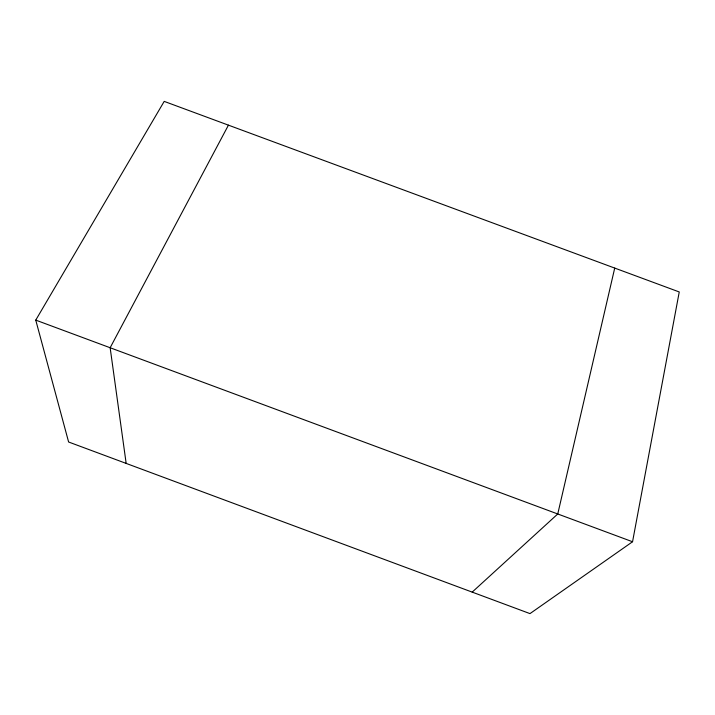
<?xml version="1.0" encoding="UTF-8"?>
<svg xmlns="http://www.w3.org/2000/svg" width="715" height="715" viewBox="0 0 715 715"><rect width="100%" height="100%" fill="white"/><g stroke="black" fill="none" stroke-linecap="round" stroke-linejoin="round"><path stroke-width="1.07" d="M632.552 541.755L679.25 291.961L164.2 101.387L35.75 320.114L68.613 442.004L529.985 613.613L632.552 541.755L35.75 320.114M614.721 268.089L557.754 513.978L472.195 592.118M228.434 125.152L110.146 347.749L126.162 463.409"/></g></svg>
